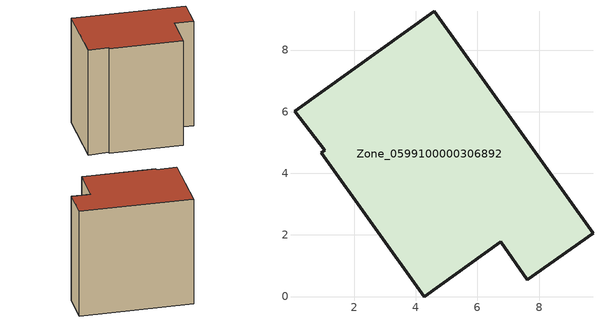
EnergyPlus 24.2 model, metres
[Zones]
Zone_0599100000306892
 floor ground (C_G): 0.94,4.66 1.04,4.74 0.06,6.01 4.59,9.25 9.75,2.06 7.62,0.54 6.75,1.77 4.28,0 z0
 wall outside (C_F): 6.75,1.77 7.62,0.54 9.75,2.06 4.59,9.25 0.06,6.01 1.04,4.74 0.94,4.66 4.28,0 6.75,1.77 z0:8.83
 roof outside (C_R): 1.04,4.74 0.94,4.66 4.28,0 6.75,1.77 7.62,0.54 9.75,2.06 4.59,9.25 0.06,6.01 z8.83
[BUILDING]
Pand.0599100000306892: North Axis=0; Terrain=City; Loads Convergence Tolerance Value=0.04; Temperature Convergence Tolerance Value=0.4; Solar Distribution=FullExterior; Maximum Number of Warmup Days=25; Minimum Number of Warmup Days=1
[Site:Location]
Rotterdam.The.Hague.AP_ZH_NLD Design_Conditions: Latitude=51.96; Longitude=4.45; Time Zone=1; Elevation=-4.5
[SITE:GROUNDTEMPERATURE:BUILDINGSURFACE]
18, 18, 18, 18, 18, 18, 18, 18, 18, 18, 18, 18
[MATERIAL] Thermal Absorptance=0.9; Solar Absorptance=0.7; Visible Absorptance=0.7
Name | Roughness | Thickness | Conductivity | Density | Specific Heat
G.TC.1975-1991 | MediumSmooth | 0.15 | 0.288461 | 540 | 1210
F.TC.1975-1991 | Rough | 0.3 | 0.230769 | 1920 | 840
R.TC.1975-1991 | MediumRough | 0.2 | 0.153846 | 1500 | 1000
[CONSTRUCTION]
C_G: G.TC.1975-1991
C_F: F.TC.1975-1991
C_R: R.TC.1975-1991
[ZONE]
Zone_0599100000306892: Type=1; Multiplier=1; Ceiling Height=Autocalculate; Volume=Autocalculate; Floor Area=autocalculate; Part of Total Floor Area=Yes
[ZONEINFILTRATION:DESIGNFLOWRATE]
Infil_Zone_0599100000306892: Zone or ZoneList or Space or SpaceList=Zone_0599100000306892; Schedule=AlwaysOn; Design Flow Rate Calculation Method=Flow/Area; Flow Rate per Floor Area=0.003; Constant Term Coefficient=1; Temperature Term Coefficient=0; Velocity Term Coefficient=0; Velocity Squared Term Coefficient=0
[HVACTEMPLATE:ZONE:IDEALLOADSAIRSYSTEM]
Zone_0599100000306892: Maximum Heating Supply Air Temperature=50; Minimum Cooling Supply Air Temperature=13; Maximum Heating Supply Air Humidity Ratio=0.0156; Minimum Cooling Supply Air Humidity Ratio=0.0077; Heating Limit=NoLimit; Cooling Limit=NoLimit; Dehumidification Control Type=ConstantSensibleHeatRatio; Cooling Sensible Heat Ratio=0.7; Dehumidification Setpoint=60; Humidification Control Type=None; Humidification Setpoint=30; Outdoor Air Method=None; Outdoor Air Flow Rate per Person=0.00944; Outdoor Air Flow Rate per Zone Floor Area=0; Outdoor Air Flow Rate per Zone=0; Demand Controlled Ventilation Type=None; Outdoor Air Economizer Type=NoEconomizer; Heat Recovery Type=None; Sensible Heat Recovery Effectiveness=0.7; Latent Heat Recovery Effectiveness=0.65
[ZONECONTROL:THERMOSTAT]
ThermostatControl_Zone_0599100000306892: Zone or ZoneList=Zone_0599100000306892; Control Type Schedule=DualSetpointControlType; Control 1=Thermostat_Zone_0599100000306892; Temperature Difference Between Cutout And Setpoint=0
[THERMOSTATSETPOINT:DUALSETPOINT]
Thermostat_Zone_0599100000306892: Heating Setpoint Temperature Schedule=HeatingSetpoint_Zone_0599100000306892; Cooling Setpoint Temperature Schedule=CoolingSetpoint_Zone_0599100000306892
[SCHEDULE:COMPACT]
HeatingSetpoint_Zone_0599100000306892: Through: 12/31, For: AllDays, Until: 24:00, 21
CoolingSetpoint_Zone_0599100000306892: Through: 12/31, For: AllDays, Until: 24:00, 24
DualSetpointControlType: Through: 12/31, For: AllDays, Until: 24:00, 4
AlwaysOn: Through: 12/31, For: AllDays, Until: 24:00, 1
